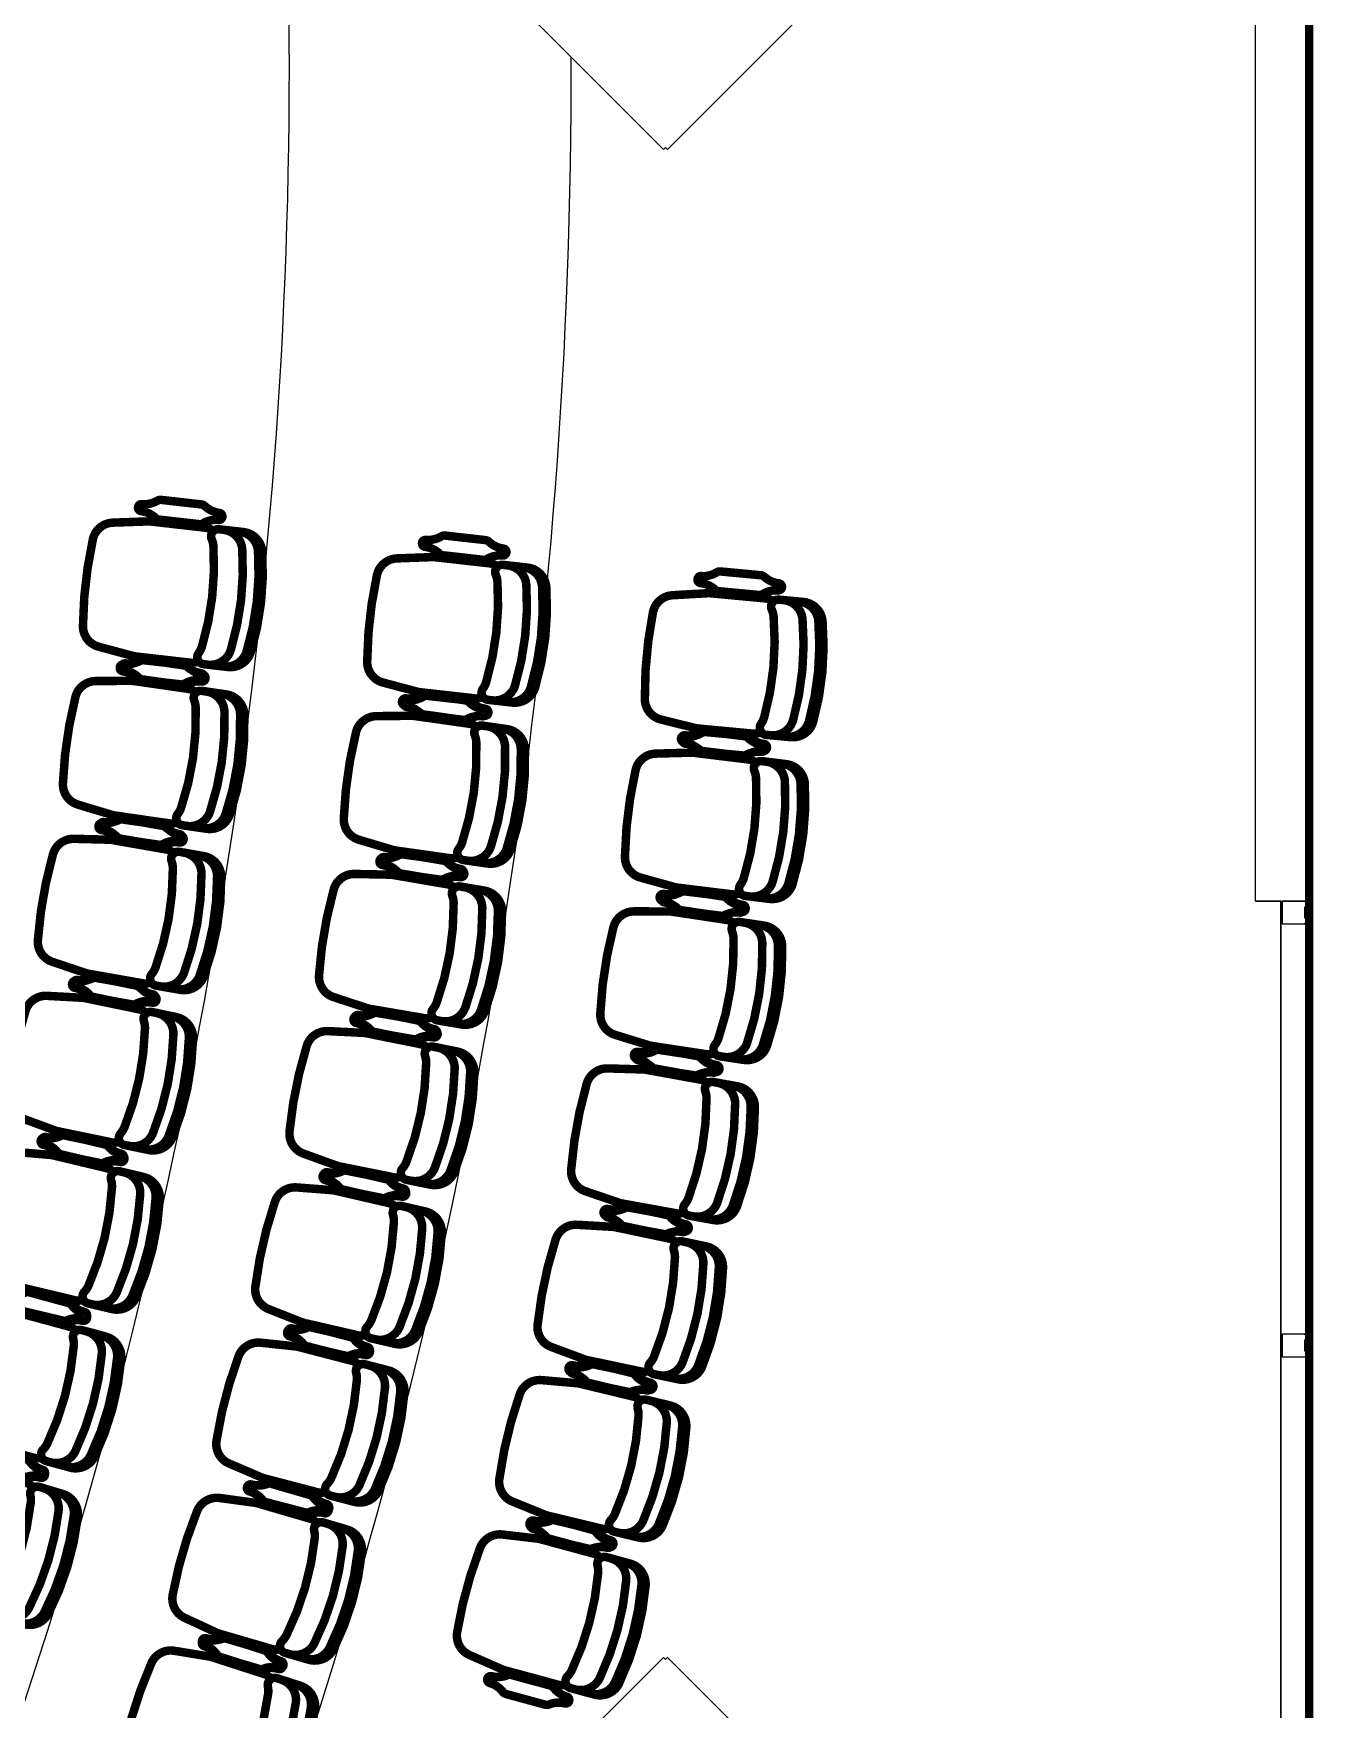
# Model space of a CAD drawing. Header units: metres. Extents: x -331 to 2982, y 362 to 2539.
# Drawn here: x 2875.96 to 2880.49, y 1339.61 to 1345.53 of the extents above; entities that cross this region are included whole.
import ezdxf

# ---------------------------------------------------------------- set-up
doc = ezdxf.new("R2010")
doc.units = ezdxf.units.M
doc.layers.get('0').update_dxf_attribs({"color": 251})
for name, color, linetype in [('CX', 251, 'Continuous'), ('Est', 251, 'Continuous'), ('Pis', 251, 'Continuous')]:
    doc.layers.add(name, color=color, linetype=linetype)

# ---------------------------------------------------------------- blocks, each defined once
blk = doc.blocks.new('XR_BL2_AND_MON-REV15$0$PERFIL_UNIT_ALCOA')
at = {"layer": 'CX', "color": 6}
for p, q in [((-21.3, 13.4), (-15.2, 13.4)), ((30.6, 13.4), (24.4, 13.4))]:
    blk.add_line(p, q, dxfattribs=at)
at = {"layer": 'CX'}
blk.add_lwpolyline([(-15.2, 19.2), (-15.2, 13.4), (-33.6, 13.4), (-33.6, 19.2), (-35.4, 19.2), (-35.4, 99.2), (44.6, 99.2), (44.6, 19.2), (42.9, 19.2), (42.9, 13.4), (24.4, 13.4), (24.4, 19.2)], close=True, dxfattribs=at)
blk = doc.blocks.new('XR_BL2_AND_MON-REV15$0$P_M')
at = {"layer": 'Est'}
blk.add_lwpolyline([(0.4596, -0.4313), (0.4525, -0.4243), (0.4596, -0.4172), (0.0071, 0.0354), (0, 0.0283), (-0.0071, 0.0354), (-0.4596, -0.4172), (-0.4525, -0.4243), (-0.4596, -0.4313), (-0.0071, -0.8839), (0, -0.8768), (0.0071, -0.8839)], close=True, dxfattribs=at)

msp = doc.modelspace()

# ---------------------------------------------------------------- linework, layer by layer
at = {"lineweight": 0}
msp.add_lwpolyline([(2869.5298, 1361.5637), (2869.5298, 1329.6266, 1.000162), (2878.2698, 1329.6252), (2878.2673, 1329.9558), (2880.2823, 1329.9558), (2880.2823, 1329.8808), (2880.4723, 1329.8808), (2880.4723, 1361.2808), (2880.2823, 1361.2808), (2880.2823, 1361.2058), (2878.2698, 1361.2058, 1.0398), (2869.5298, 1361.5663, 0.005135)], format="xyb", close=True, dxfattribs=at)
at = {"layer": 'Pis'}
for p, q in [((2880.2823, 1342.4641), (2880.2823, 1348.6975)), ((2880.4723, 1342.4641), (2880.4723, 1348.6975)), ((2880.2823, 1342.4641), (2880.4723, 1342.4641)), ((2880.3723, 1342.4641), (2880.2823, 1342.4641)), ((2880.2823, 1342.4641), (2880.4723, 1342.4641)), ((2880.3723, 1333.1508), (2880.3723, 1342.4641)), ((2880.3723, 1342.4641), (2880.3723, 1333.1508)), ((2880.4622, 1342.4641), (2880.4622, 1333.1508)), ((2880.4723, 1342.4641), (2880.4723, 1333.1508))]:
    msp.add_line(p, q, dxfattribs=at)
at = {"layer": 'Pis', "const_width": 0.03}
for points in [[(2869.5298, 1361.5637), (2869.5298, 1329.6266, 1.000162), (2878.2698, 1329.6252), (2878.2673, 1329.9558), (2880.2823, 1329.9558), (2880.2823, 1329.8808), (2880.4723, 1329.8808), (2880.4723, 1361.2808), (2880.2823, 1361.2808), (2880.2823, 1361.2058), (2878.2698, 1361.2058, 1.0398), (2869.5298, 1361.5663, 0.005135)], [(2876.3944, 1343.8184, 0.164851), (2876.406, 1343.8129), (2876.5492, 1343.7966, 0.164851), (2876.5617, 1343.7993, -0.162089), (2876.6168, 1343.8115, 1), (2876.6196, 1343.8364, -0.162089), (2876.5687, 1343.8607, 0.164851), (2876.5571, 1343.8662), (2876.4139, 1343.8825, 0.164851), (2876.4014, 1343.8798, -0.162089), (2876.3464, 1343.8675, 1), (2876.3435, 1343.8427, -0.162089)], [(2876.5989, 1343.7189, -0.08991), (2876.5585, 1343.3644, -0.086278), (2876.5469, 1343.3414, 0.57735), (2876.5642, 1343.3017), (2876.6508, 1343.2918, 0.36261), (2876.7311, 1343.3447, 0.08991), (2876.7715, 1343.6992, 0.36261), (2876.7052, 1343.7688), (2876.6186, 1343.7786, 0.57735), (2876.5928, 1343.7438, -0.086278)], [(2877.3984, 1343.6922, 0.164851), (2877.41, 1343.6867), (2877.5532, 1343.6706, 0.164851), (2877.5658, 1343.6734, -0.162089), (2877.6208, 1343.6857, 1), (2877.6235, 1343.7105, -0.162089), (2877.5727, 1343.7347, 0.164851), (2877.561, 1343.7402), (2877.4178, 1343.7563, 0.164851), (2877.4053, 1343.7536, -0.162089), (2877.3503, 1343.7413, 1), (2877.3475, 1343.7164, -0.162089)], [(2877.603, 1343.593, -0.08991), (2877.5631, 1343.2384, -0.086278), (2877.5517, 1343.2155, 0.57735), (2877.569, 1343.1758), (2877.6556, 1343.166, 0.36261), (2877.7358, 1343.219, 0.08991), (2877.7757, 1343.5735, 0.36261), (2877.7092, 1343.643), (2877.6226, 1343.6528, 0.57735), (2877.5969, 1343.6179, -0.086278)], [(2878.3726, 1343.565, 0.164851), (2878.3843, 1343.5598), (2878.5278, 1343.5463, 0.164851), (2878.5403, 1343.5493, -0.162089), (2878.595, 1343.5627, 1), (2878.5973, 1343.5875, -0.162089), (2878.546, 1343.6108, 0.164851), (2878.5343, 1343.616), (2878.3908, 1343.6295, 0.164851), (2878.3783, 1343.6265, -0.162089), (2878.3235, 1343.6132, 1), (2878.3212, 1343.5883, -0.162089)], [(2878.579, 1343.4696, -0.08991), (2878.5458, 1343.1144, -0.086278), (2878.5347, 1343.0912, 0.57735), (2878.5528, 1343.0519), (2878.6396, 1343.0438, 0.36261), (2878.7188, 1343.0982, 0.08991), (2878.752, 1343.4534, 0.36261), (2878.6843, 1343.5217), (2878.5975, 1343.5298, 0.57735), (2878.5725, 1343.4945, -0.086278)], [(2876.3494, 1343.3161), (2876.4925, 1343.2998, -0.164851), (2876.5042, 1343.2943, 0.162089), (2876.555, 1343.2701, -1), (2876.5522, 1343.2452, 0.162089), (2876.4972, 1343.233, -0.164851), (2876.4846, 1343.2303), (2876.3414, 1343.2466, -0.164851), (2876.3298, 1343.2521, 0.162089), (2876.279, 1343.2764, -1), (2876.2818, 1343.3012, 0.162089), (2876.3368, 1343.3134, -0.164851)], [(2876.3349, 1343.254, 0.164851), (2876.3464, 1343.2482), (2876.489, 1343.2275, 0.164851), (2876.5016, 1343.2299, -0.162089), (2876.557, 1343.2404, 1), (2876.5605, 1343.2652, -0.162089), (2876.5104, 1343.291, 0.164851), (2876.499, 1343.2968), (2876.3564, 1343.3175, 0.164851), (2876.3438, 1343.3151, -0.162089), (2876.2884, 1343.3046, 1), (2876.2848, 1343.2798, -0.162089)], [(2876.5363, 1343.1483, -0.08991), (2876.4852, 1342.7952, -0.086278), (2876.473, 1342.7726, 0.57735), (2876.489, 1342.7324), (2876.5753, 1342.7199, 0.36261), (2876.6571, 1342.7704, 0.08991), (2876.7083, 1343.1234, 0.36261), (2876.644, 1343.195), (2876.5578, 1343.2075, 0.57735), (2876.531, 1343.1735, -0.086278)], [(2877.3265, 1343.1305, 0.164851), (2877.338, 1343.1247), (2877.4806, 1343.1045, 0.164851), (2877.4933, 1343.1069, -0.162089), (2877.5486, 1343.1176, 1), (2877.5521, 1343.1423, -0.162089), (2877.5019, 1343.168, 0.164851), (2877.4905, 1343.1738), (2877.3478, 1343.194, 0.164851), (2877.3352, 1343.1916, -0.162089), (2877.2798, 1343.1809, 1), (2877.2763, 1343.1561, -0.162089)], [(2877.3541, 1343.1899), (2877.4973, 1343.1738, -0.164851), (2877.509, 1343.1683, 0.162089), (2877.5598, 1343.1441, -1), (2877.5571, 1343.1193, 0.162089), (2877.502, 1343.1069, -0.164851), (2877.4895, 1343.1042), (2877.3463, 1343.1203, -0.164851), (2877.3347, 1343.1258, 0.162089), (2877.2838, 1343.15, -1), (2877.2866, 1343.1748, 0.162089), (2877.3416, 1343.1871, -0.164851)], [(2877.5282, 1343.0254, -0.08991), (2877.4782, 1342.6722, -0.086278), (2877.4661, 1342.6495, 0.57735), (2877.4822, 1342.6094), (2877.5685, 1342.5971, 0.36261), (2877.6502, 1342.6478, 0.08991), (2877.7002, 1343.0011, 0.36261), (2877.6358, 1343.0724), (2877.5495, 1343.0846, 0.57735), (2877.5228, 1343.0505, -0.086278)], [(2878.3133, 1343.0007, 0.164851), (2878.3248, 1342.9952), (2878.4679, 1342.9777, 0.164851), (2878.4805, 1342.9803, -0.162089), (2878.5356, 1342.992, 1), (2878.5386, 1343.0168, -0.162089), (2878.488, 1343.0416, 0.164851), (2878.4764, 1343.0471), (2878.3334, 1343.0647, 0.164851), (2878.3208, 1343.062, -0.162089), (2878.2657, 1343.0503, 1), (2878.2626, 1343.0255, -0.162089)], [(2878.3377, 1343.0619), (2878.4812, 1343.0485, -0.164851), (2878.4929, 1343.0433, 0.162089), (2878.5443, 1343.02, -1), (2878.5419, 1342.9951, 0.162089), (2878.4872, 1342.9818, -0.164851), (2878.4747, 1342.9788), (2878.3312, 1342.9923, -0.164851), (2878.3195, 1342.9975, 0.162089), (2878.2681, 1343.0207, -1), (2878.2705, 1343.0456, 0.162089), (2878.3252, 1343.059, -0.164851)], [(2878.5169, 1342.8995, -0.08991), (2878.4735, 1342.5454, -0.086278), (2878.4618, 1342.5225, 0.57735), (2878.4787, 1342.4827), (2878.5652, 1342.4721, 0.36261), (2878.646, 1342.5242, 0.08991), (2878.6894, 1342.8784, 0.36261), (2878.6236, 1342.9485), (2878.5371, 1342.9591, 0.57735), (2878.5111, 1342.9245, -0.086278)], [(2876.2747, 1342.7533), (2876.4174, 1342.7327, -0.164851), (2876.4288, 1342.7269, 0.162089), (2876.4789, 1342.7011, -1), (2876.4753, 1342.6763, 0.162089), (2876.42, 1342.6658, -0.164851), (2876.4073, 1342.6634), (2876.2647, 1342.6841, -0.164851), (2876.2533, 1342.6899, 0.162089), (2876.2032, 1342.7157, -1), (2876.2067, 1342.7404, 0.162089), (2876.2621, 1342.751, -0.164851)], [(2876.2575, 1342.6917, 0.164851), (2876.2688, 1342.6856), (2876.4107, 1342.6606, 0.164851), (2876.4234, 1342.6626, -0.162089), (2876.4791, 1342.6715, 1), (2876.4834, 1342.6961, -0.162089), (2876.4341, 1342.7234, 0.164851), (2876.4228, 1342.7296), (2876.2809, 1342.7545, 0.164851), (2876.2682, 1342.7526, -0.162089), (2876.2126, 1342.7437, 1), (2876.2082, 1342.7191, -0.162089)], [(2876.4556, 1342.58, -0.08991), (2876.3939, 1342.2286, -0.086278), (2876.381, 1342.2064, 0.57735), (2876.3958, 1342.1657), (2876.4817, 1342.1507, 0.36261), (2876.565, 1342.1986, 0.08991), (2876.6268, 1342.5499, 0.36261), (2876.5647, 1342.6234), (2876.4789, 1342.6385, 0.57735), (2876.4511, 1342.6053, -0.086278)], [(2877.2679, 1342.6296), (2877.4106, 1342.6094, -0.164851), (2877.422, 1342.6036, 0.162089), (2877.4722, 1342.578, -1), (2877.4687, 1342.5532, 0.162089), (2877.4134, 1342.5425, -0.164851), (2877.4007, 1342.5401), (2877.2581, 1342.5603, -0.164851), (2877.2466, 1342.5661, 0.162089), (2877.1964, 1342.5918, -1), (2877.1999, 1342.6165, 0.162089), (2877.2553, 1342.6272, -0.164851)], [(2877.2495, 1342.5682, 0.164851), (2877.2608, 1342.5621), (2877.4029, 1342.5379, 0.164851), (2877.4155, 1342.5399, -0.162089), (2877.4712, 1342.549, 1), (2877.4754, 1342.5736, -0.162089), (2877.426, 1342.6007, 0.164851), (2877.4147, 1342.6069), (2877.2726, 1342.6311, 0.164851), (2877.2599, 1342.6291, -0.162089), (2877.2043, 1342.62, 1), (2877.2001, 1342.5953, -0.162089)], [(2877.4481, 1342.4575, -0.08991), (2877.388, 1342.1058, -0.086278), (2877.3753, 1342.0835, 0.57735), (2877.3903, 1342.0429), (2877.4762, 1342.0282, 0.36261), (2877.5593, 1342.0765, 0.08991), (2877.6194, 1342.4282, 0.36261), (2877.5571, 1342.5014), (2877.4712, 1342.516, 0.57735), (2877.4435, 1342.4827, -0.086278)], [(2878.2369, 1342.4388, 0.164851), (2878.2483, 1342.4329), (2878.3908, 1342.4113, 0.164851), (2878.4034, 1342.4135, -0.162089), (2878.4588, 1342.4237, 1), (2878.4626, 1342.4484, -0.162089), (2878.4127, 1342.4746, 0.164851), (2878.4013, 1342.4805), (2878.2588, 1342.5021, 0.164851), (2878.2461, 1342.4999, -0.162089), (2878.1907, 1342.4897, 1), (2878.1869, 1342.465, -0.162089)], [(2878.264, 1342.4989), (2878.4071, 1342.4814, -0.164851), (2878.4186, 1342.4758, 0.162089), (2878.4693, 1342.4511, -1), (2878.4663, 1342.4263, 0.162089), (2878.4111, 1342.4145, -0.164851), (2878.3986, 1342.4119), (2878.2555, 1342.4294, -0.164851), (2878.2439, 1342.435, 0.162089), (2878.1933, 1342.4597, -1), (2878.1963, 1342.4845, 0.162089), (2878.2515, 1342.4963, -0.164851)], [(2878.4375, 1342.3317, -0.08991), (2878.384, 1341.979, -0.086278), (2878.3717, 1341.9565, 0.57735), (2878.3874, 1341.9162), (2878.4736, 1341.9031, 0.36261), (2878.5558, 1341.953, 0.08991), (2878.6093, 1342.3057, 0.36261), (2878.5456, 1342.3777), (2878.4594, 1342.3907, 0.57735), (2878.4324, 1342.3569, -0.086278)], [(2876.1822, 1342.1931), (2876.3242, 1342.1682, -0.164851), (2876.3354, 1342.162, 0.162089), (2876.3847, 1342.1347, -1), (2876.3804, 1342.1101, 0.162089), (2876.3248, 1342.1012, -0.164851), (2876.3121, 1342.0992), (2876.1701, 1342.1242, -0.164851), (2876.1589, 1342.1303, 0.162089), (2876.1096, 1342.1577, -1), (2876.1139, 1342.1823, 0.162089), (2876.1696, 1342.1912, -0.164851)], [(2876.1623, 1342.1322, 0.164851), (2876.1734, 1342.1257), (2876.3145, 1342.0965, 0.164851), (2876.3273, 1342.0981, -0.162089), (2876.3832, 1342.1053, 1), (2876.3882, 1342.1297, -0.162089), (2876.3398, 1342.1585, 0.164851), (2876.3287, 1342.165), (2876.1876, 1342.1943, 0.164851), (2876.1749, 1342.1927, -0.162089), (2876.1189, 1342.1855, 1), (2876.1139, 1342.161, -0.162089)], [(2876.357, 1342.0146, -0.08991), (2876.2846, 1341.6652, -0.086278), (2876.2711, 1341.6434, 0.57735), (2876.2847, 1341.6023), (2876.37, 1341.5846, 0.36261), (2876.4548, 1341.63, 0.08991), (2876.5271, 1341.9793, 0.36261), (2876.4673, 1342.0546), (2876.382, 1342.0723, 0.57735), (2876.3532, 1342.04, -0.086278)], [(2877.1766, 1342.0693), (2877.3186, 1342.045, -0.164851), (2877.3299, 1342.0389, 0.162089), (2877.3793, 1342.0118, -1), (2877.3751, 1341.9872, 0.162089), (2877.3195, 1341.978, -0.164851), (2877.3068, 1341.976), (2877.1648, 1342.0003, -0.164851), (2877.1535, 1342.0064, 0.162089), (2877.1041, 1342.0335, -1), (2877.1083, 1342.0581, 0.162089), (2877.1639, 1342.0673, -0.164851)], [(2877.1556, 1342.0084, 0.164851), (2877.1668, 1342.002), (2877.3081, 1341.9736, 0.164851), (2877.3208, 1341.9753, -0.162089), (2877.3766, 1341.9828, 1), (2877.3816, 1342.0073, -0.162089), (2877.3329, 1342.0358, 0.164851), (2877.3218, 1342.0423), (2877.1805, 1342.0706, 0.164851), (2877.1678, 1342.069, -0.162089), (2877.1119, 1342.0614, 1), (2877.107, 1342.0369, -0.162089)], [(2877.351, 1341.892, -0.08991), (2877.2809, 1341.5422, -0.086278), (2877.2674, 1341.5203, 0.57735), (2877.2813, 1341.4792), (2877.3667, 1341.4621, 0.36261), (2877.4512, 1341.508, 0.08991), (2877.5214, 1341.8578, 0.36261), (2877.4611, 1341.9327), (2877.3757, 1341.9499, 0.57735), (2877.3471, 1341.9174, -0.086278)], [(2878.1445, 1341.8795, 0.164851), (2878.1557, 1341.8733), (2878.2975, 1341.8476, 0.164851), (2878.3102, 1341.8495, -0.162089), (2878.3659, 1341.8581, 1), (2878.3704, 1341.8827, -0.162089), (2878.3213, 1341.9102, 0.164851), (2878.31, 1341.9165), (2878.1682, 1341.9422, 0.164851), (2878.1555, 1341.9403, -0.162089), (2878.0998, 1341.9317, 1), (2878.0954, 1341.9071, -0.162089)], [(2878.1733, 1341.9386), (2878.3158, 1341.9169, -0.164851), (2878.3272, 1341.911, 0.162089), (2878.3771, 1341.8849, -1), (2878.3733, 1341.8602, 0.162089), (2878.3179, 1341.85, -0.164851), (2878.3053, 1341.8477), (2878.1628, 1341.8694, -0.164851), (2878.1514, 1341.8752, 0.162089), (2878.1014, 1341.9014, -1), (2878.1052, 1341.9261, 0.162089), (2878.1606, 1341.9363, -0.164851)], [(2878.342, 1341.7667, -0.08991), (2878.2784, 1341.4157, -0.086278), (2878.2654, 1341.3935, 0.57735), (2878.28, 1341.3528), (2878.3658, 1341.3372, 0.36261), (2878.4494, 1341.3847, 0.08991), (2878.513, 1341.7358, 0.36261), (2878.4514, 1341.8096), (2878.3656, 1341.8251, 0.57735), (2878.3376, 1341.7921, -0.086278)], [(2876.072, 1341.6361), (2876.2131, 1341.6069, -0.164851), (2876.2242, 1341.6004, 0.162089), (2876.2727, 1341.5716, -1), (2876.2676, 1341.5471, 0.162089), (2876.2117, 1341.5399, -0.164851), (2876.1989, 1341.5383), (2876.0578, 1341.5676, -0.164851), (2876.0468, 1341.5741, 0.162089), (2875.9983, 1341.6029, -1), (2876.0034, 1341.6273, 0.162089), (2876.0593, 1341.6345, -0.164851)], [(2876.0494, 1341.576, 0.164851), (2876.0603, 1341.5692), (2876.2005, 1341.5357, 0.164851), (2876.2132, 1341.5369, -0.162089), (2876.2693, 1341.5424, 1), (2876.2751, 1341.5667, -0.162089), (2876.2276, 1341.597, 0.164851), (2876.2167, 1341.6038), (2876.0765, 1341.6373, 0.164851), (2876.0638, 1341.6361, -0.162089), (2876.0077, 1341.6306, 1), (2876.0019, 1341.6063, -0.162089)], [(2876.2404, 1341.4525, -0.08991), (2876.1576, 1341.1055, -0.086278), (2876.1433, 1341.0841, 0.57735), (2876.1557, 1341.0426), (2876.2405, 1341.0224, 0.36261), (2876.3266, 1341.0652, 0.08991), (2876.4094, 1341.4122, 0.36261), (2876.3519, 1341.4893), (2876.2672, 1341.5095, 0.57735), (2876.2374, 1341.4781, -0.086278)], [(2877.0684, 1341.5117), (2877.2097, 1341.4834, -0.164851), (2877.2208, 1341.477, 0.162089), (2877.2695, 1341.4485, -1), (2877.2646, 1341.424, 0.162089), (2877.2087, 1341.4164, -0.164851), (2877.196, 1341.4148), (2877.0547, 1341.4431, -0.164851), (2877.0436, 1341.4495, 0.162089), (2876.9949, 1341.478, -1), (2876.9998, 1341.5025, 0.162089), (2877.0557, 1341.5101, -0.164851)], [(2877.045, 1341.4517, 0.164851), (2877.0559, 1341.445), (2877.1963, 1341.4126, 0.164851), (2877.2091, 1341.4139, -0.162089), (2877.2652, 1341.4198, 1), (2877.2708, 1341.4442, -0.162089), (2877.223, 1341.474, 0.164851), (2877.2121, 1341.4808), (2877.0716, 1341.5132, 0.164851), (2877.0588, 1341.5119, -0.162089), (2877.0028, 1341.5059, 1), (2876.9972, 1341.4816, -0.162089)], [(2877.2369, 1341.3297, -0.08991), (2877.1568, 1340.9821, -0.086278), (2877.1427, 1340.9606, 0.57735), (2877.1554, 1340.9192), (2877.2403, 1340.8996, 0.36261), (2877.3261, 1340.9431, 0.08991), (2877.4062, 1341.2907, 0.36261), (2877.3482, 1341.3673), (2877.2632, 1341.3869, 0.57735), (2877.2337, 1341.3552, -0.086278)], [(2878.0361, 1341.3226, 0.164851), (2878.0472, 1341.316), (2878.1882, 1341.2863, 0.164851), (2878.2009, 1341.2878, -0.162089), (2878.2568, 1341.2948, 1), (2878.262, 1341.3193, -0.162089), (2878.2137, 1341.3482, 0.164851), (2878.2026, 1341.3548), (2878.0616, 1341.3845, 0.164851), (2878.0489, 1341.383, -0.162089), (2877.9929, 1341.376, 1), (2877.9878, 1341.3515, -0.162089)], [(2878.0666, 1341.3813), (2878.2084, 1341.3556, -0.164851), (2878.2196, 1341.3494, 0.162089), (2878.2688, 1341.3218, -1), (2878.2643, 1341.2972, 0.162089), (2878.2086, 1341.2886, -0.164851), (2878.1959, 1341.2867), (2878.0541, 1341.3124, -0.164851), (2878.0429, 1341.3186, 0.162089), (2877.9937, 1341.3462, -1), (2877.9982, 1341.3708, 0.162089), (2878.0539, 1341.3794, -0.164851)], [(2878.2303, 1341.2042, -0.08991), (2878.1567, 1340.8551, -0.086278), (2878.143, 1340.8333, 0.57735), (2878.1565, 1340.7922), (2878.2418, 1340.7742, 0.36261), (2878.3267, 1340.8193, 0.08991), (2878.4003, 1341.1683, 0.36261), (2878.3408, 1341.2439), (2878.2556, 1341.2618, 0.57735), (2878.2266, 1341.2296, -0.086278)], [(2875.9442, 1341.0829), (2876.0843, 1341.0494, -0.164851), (2876.0952, 1341.0426, 0.162089), (2876.1428, 1341.0123, -1), (2876.137, 1340.988, 0.162089), (2876.0809, 1340.9825, -0.164851), (2876.0681, 1340.9813), (2875.9279, 1341.0148, -0.164851), (2875.917, 1341.0216, 0.162089), (2875.8695, 1341.0519, -1), (2875.8753, 1341.0762, 0.162089), (2875.9314, 1341.0817, -0.164851)], [(2875.9182, 1341.0213, 0.164851), (2875.9289, 1341.0141), (2876.068, 1340.9765, 0.164851), (2876.0808, 1340.9772, -0.162089), (2876.1371, 1340.9811, 1), (2876.1436, 1341.0052, -0.162089), (2876.097, 1341.0369, 0.164851), (2876.0863, 1341.044), (2875.9472, 1341.0817, 0.164851), (2875.9344, 1341.0809, -0.162089), (2875.8782, 1341.0771, 1), (2875.8716, 1341.053, -0.162089)], [(2876.1054, 1340.8921, -0.08991), (2876.0121, 1340.5478, -0.086278), (2875.9973, 1340.5268, 0.57735), (2876.0084, 1340.4849), (2876.0925, 1340.4621, 0.36261), (2876.1798, 1340.5023, 0.08991), (2876.2731, 1340.8467, 0.36261), (2876.218, 1340.9254), (2876.1339, 1340.9482, 0.57735), (2876.1032, 1340.9177, -0.086278)], [(2876.9436, 1340.9577), (2877.084, 1340.9254, -0.164851), (2877.0949, 1340.9186, 0.162089), (2877.1427, 1340.8887, -1), (2877.1371, 1340.8644, 0.162089), (2877.081, 1340.8584, -0.164851), (2877.0683, 1340.8572), (2876.9278, 1340.8895, -0.164851), (2876.9169, 1340.8963, 0.162089), (2876.8691, 1340.9262, -1), (2876.8747, 1340.9505, 0.162089), (2876.9308, 1340.9565, -0.164851)], [(2876.9176, 1340.8985, 0.164851), (2876.9283, 1340.8915), (2877.0678, 1340.8551, 0.164851), (2877.0806, 1340.856, -0.162089), (2877.1368, 1340.8603, 1), (2877.1431, 1340.8845, -0.162089), (2877.0962, 1340.9158, 0.164851), (2877.0854, 1340.9228), (2876.946, 1340.9592, 0.164851), (2876.9332, 1340.9583, -0.162089), (2876.877, 1340.954, 1), (2876.8707, 1340.9298, -0.162089)], [(2877.106, 1340.7711, -0.08991), (2877.0159, 1340.4259, -0.086278), (2877.0013, 1340.4048, 0.57735), (2877.0127, 1340.363), (2877.0971, 1340.341, 0.36261), (2877.184, 1340.382, 0.08991), (2877.2741, 1340.7272, 0.36261), (2877.2182, 1340.8055), (2877.1339, 1340.8275, 0.57735), (2877.1035, 1340.7967, -0.086278)], [(2877.9109, 1340.7691, 0.164851), (2877.9218, 1340.7623), (2878.0619, 1340.7285, 0.164851), (2878.0747, 1340.7296, -0.162089), (2878.1308, 1340.735, 1), (2878.1366, 1340.7593, -0.162089), (2878.0891, 1340.7897, 0.164851), (2878.0783, 1340.7965), (2877.9382, 1340.8303, 0.164851), (2877.9254, 1340.8291, -0.162089), (2877.8693, 1340.8238, 1), (2877.8634, 1340.7995, -0.162089)], [(2877.944, 1340.8268), (2878.085, 1340.797, -0.164851), (2878.096, 1340.7905, 0.162089), (2878.1444, 1340.7615, -1), (2878.1392, 1340.7371, 0.162089), (2878.0833, 1340.7301, -0.164851), (2878.0705, 1340.7286), (2877.9295, 1340.7583, -0.164851), (2877.9185, 1340.7648, 0.162089), (2877.8701, 1340.7938, -1), (2877.8753, 1340.8183, 0.162089), (2877.9312, 1340.8253, -0.164851)], [(2878.1016, 1340.6452, -0.08991), (2878.018, 1340.2984, -0.086278), (2878.0038, 1340.277, 0.57735), (2878.0161, 1340.2355), (2878.1008, 1340.2151, 0.36261), (2878.187, 1340.2577, 0.08991), (2878.2706, 1340.6045, 0.36261), (2878.2133, 1340.6817), (2878.1285, 1340.7021, 0.57735), (2878.0987, 1340.6707, -0.086278)], [(2875.7981, 1340.5315), (2875.9372, 1340.4939, -0.164851), (2875.9479, 1340.4867, 0.162089), (2875.9945, 1340.455, -1), (2875.988, 1340.4309, 0.162089), (2875.9317, 1340.4271, -0.164851), (2875.9189, 1340.4263), (2875.7798, 1340.464, -0.164851), (2875.7692, 1340.4711, 0.162089), (2875.7226, 1340.5028, -1), (2875.7291, 1340.5269, 0.162089), (2875.7853, 1340.5307, -0.164851)], [(2875.7702, 1340.4735, 0.164851), (2875.7806, 1340.466), (2875.9185, 1340.4241, 0.164851), (2875.9314, 1340.4245, -0.162089), (2875.9877, 1340.4266, 1), (2875.9949, 1340.4505, -0.162089), (2875.9493, 1340.4836, 0.164851), (2875.9389, 1340.4911), (2875.801, 1340.533, 0.164851), (2875.7881, 1340.5326, -0.162089), (2875.7318, 1340.5305, 1), (2875.7245, 1340.5065, -0.162089)], [(2875.9534, 1340.3387, -0.08991), (2875.8497, 1339.9973, -0.086278), (2875.8342, 1339.9768, 0.57735), (2875.8441, 1339.9346), (2875.9274, 1339.9093, 0.36261), (2876.016, 1339.9468, 0.08991), (2876.1196, 1340.2882, 0.36261), (2876.0669, 1340.3686), (2875.9835, 1340.3939, 0.57735), (2875.9519, 1340.3643, -0.086278)], [(2876.8021, 1340.4077), (2876.9415, 1340.3713, -0.164851), (2876.9523, 1340.3642, 0.162089), (2876.9992, 1340.333, -1), (2876.9929, 1340.3088, 0.162089), (2876.9367, 1340.3045, -0.164851), (2876.9239, 1340.3036), (2876.7844, 1340.3399, -0.164851), (2876.7737, 1340.347, 0.162089), (2876.7268, 1340.3782, -1), (2876.7331, 1340.4024, 0.162089), (2876.7893, 1340.4067, -0.164851)], [(2876.7724, 1340.3453, 0.164851), (2876.7829, 1340.338), (2876.9213, 1340.2976, 0.164851), (2876.9341, 1340.2981, -0.162089), (2876.9904, 1340.3009, 1), (2876.9974, 1340.3249, -0.162089), (2876.9514, 1340.3574, 0.164851), (2876.9409, 1340.3648), (2876.8026, 1340.4051, 0.164851), (2876.7897, 1340.4046, -0.162089), (2876.7334, 1340.4019, 1), (2876.7264, 1340.3779, -0.162089)], [(2876.9571, 1340.2125, -0.08991), (2876.8572, 1339.8701, -0.086278), (2876.8419, 1339.8494, 0.57735), (2876.8522, 1339.8073), (2876.9359, 1339.7829, 0.36261), (2877.024, 1339.8214, 0.08991), (2877.1239, 1340.1639, 0.36261), (2877.0703, 1340.2437), (2876.9866, 1340.2681, 0.57735), (2876.9553, 1340.2382, -0.086278)], [(2877.7717, 1340.219, 0.164851), (2877.7824, 1340.2119), (2877.9215, 1340.1741, 0.164851), (2877.9343, 1340.1749, -0.162089), (2877.9905, 1340.1787, 1), (2877.9971, 1340.2028, -0.162089), (2877.9505, 1340.2345, 0.164851), (2877.9398, 1340.2416), (2877.8007, 1340.2794, 0.164851), (2877.7879, 1340.2786, -0.162089), (2877.7317, 1340.2749, 1), (2877.7251, 1340.2507, -0.162089)], [(2877.8046, 1340.2762), (2877.9447, 1340.2424, -0.164851), (2877.9556, 1340.2356, 0.162089), (2878.0031, 1340.2052, -1), (2877.9972, 1340.1809, 0.162089), (2877.9411, 1340.1755, -0.164851), (2877.9283, 1340.1744), (2877.7882, 1340.2081, -0.164851), (2877.7773, 1340.215, 0.162089), (2877.7299, 1340.2453, -1), (2877.7357, 1340.2696, 0.162089), (2877.7918, 1340.275, -0.164851)], [(2877.9588, 1340.0897, -0.08991), (2877.8653, 1339.7454, -0.086278), (2877.8505, 1339.7245, 0.57735), (2877.8616, 1339.6826), (2877.9457, 1339.6598, 0.36261), (2878.033, 1339.6999, 0.08991), (2878.1265, 1340.0442, 0.36261), (2878.0715, 1340.123), (2877.9874, 1340.1458, 0.57735), (2877.9566, 1340.1153, -0.086278)], [(2876.6429, 1339.858), (2876.7813, 1339.8176, -0.164851), (2876.7918, 1339.8102, 0.162089), (2876.8378, 1339.7777, -1), (2876.8308, 1339.7537, 0.162089), (2876.7745, 1339.751, -0.164851), (2876.7616, 1339.7504), (2876.6233, 1339.7908, -0.164851), (2876.6128, 1339.7981, 0.162089), (2876.5668, 1339.8307, -1), (2876.5738, 1339.8547, 0.162089), (2876.6301, 1339.8574, -0.164851)], [(2876.6117, 1339.801, 0.164851), (2876.622, 1339.7933), (2876.7591, 1339.749, 0.164851), (2876.772, 1339.7492, -0.162089), (2876.8283, 1339.7503, 1), (2876.836, 1339.7741, -0.162089), (2876.7909, 1339.808, 0.164851), (2876.7806, 1339.8156), (2876.6435, 1339.8599, 0.164851), (2876.6307, 1339.8598, -0.162089), (2876.5743, 1339.8586, 1), (2876.5666, 1339.8349, -0.162089)], [(2877.6514, 1339.7293), (2877.7904, 1339.6916, -0.164851), (2877.8011, 1339.6844, 0.162089), (2877.8477, 1339.6527, -1), (2877.8411, 1339.6286, 0.162089), (2877.7849, 1339.6248, -0.164851), (2877.7721, 1339.624), (2877.633, 1339.6618, -0.164851), (2877.6224, 1339.669, 0.162089), (2877.5758, 1339.7007, -1), (2877.5823, 1339.7248, 0.162089), (2877.6385, 1339.7285, -0.164851)], [(2876.7925, 1339.663, -0.08991), (2876.6828, 1339.3235, -0.086278), (2876.6669, 1339.3033, 0.57735), (2876.676, 1339.2609), (2876.7589, 1339.2341, 0.36261), (2876.8481, 1339.2701, 0.08991), (2876.9578, 1339.6096, 0.36261), (2876.9065, 1339.6909), (2876.8236, 1339.7177, 0.57735), (2876.7915, 1339.6887, -0.086278)]]:
    msp.add_lwpolyline(points, format="xyb", close=True, dxfattribs=at)
for points in [[(2876.5465, 1343.3123, -0.149389), (2876.5177, 1343.307), (2876.3264, 1343.3288, -0.03724), (2876.3118, 1343.3316), (2876.1935, 1343.3634, -0.342214), (2876.1379, 1343.4366, -0.051556), (2876.1729, 1343.7431, -0.342214), (2876.2435, 1343.802), (2876.3659, 1343.8063, -0.03724), (2876.3808, 1343.8057), (2876.5721, 1343.7839, -0.149389), (2876.5989, 1343.7723)], [(2876.5802, 1343.2999, 0.36261), (2876.6605, 1343.3528, 0.08991), (2876.7009, 1343.7072, 0.36261), (2876.6346, 1343.7768)], [(2876.6359, 1343.2935, 0.36261), (2876.7162, 1343.3464, 0.08991), (2876.7566, 1343.7009, 0.36261), (2876.6903, 1343.7705)], [(2877.5512, 1343.1864, -0.149389), (2877.5225, 1343.181), (2877.3312, 1343.2025, -0.03724), (2877.3166, 1343.2053), (2877.1982, 1343.2369, -0.342214), (2877.1425, 1343.31, -0.051556), (2877.177, 1343.6166, -0.342214), (2877.2475, 1343.6756), (2877.37, 1343.6801, -0.03724), (2877.3848, 1343.6795), (2877.5762, 1343.658, -0.149389), (2877.603, 1343.6464)], [(2877.585, 1343.174, 0.36261), (2877.6652, 1343.227, 0.08991), (2877.7051, 1343.5815, 0.36261), (2877.6386, 1343.651)], [(2877.6407, 1343.1677, 0.36261), (2877.7209, 1343.2207, 0.08991), (2877.7608, 1343.5752, 0.36261), (2877.6943, 1343.6447)], [(2878.5349, 1343.0621, -0.149389), (2878.5062, 1343.0562), (2878.3145, 1343.0742, -0.03724), (2878.2999, 1343.0766), (2878.1809, 1343.106, -0.342214), (2878.1239, 1343.1781, -0.051556), (2878.1526, 1343.4853, -0.342214), (2878.222, 1343.5455), (2878.3444, 1343.5524, -0.03724), (2878.3592, 1343.5521), (2878.5509, 1343.5341, -0.149389), (2878.578, 1343.523)], [(2878.5688, 1343.0504, 0.36261), (2878.6481, 1343.1048, 0.08991), (2878.6813, 1343.4601, 0.36261), (2878.6136, 1343.5283)], [(2878.6246, 1343.0451, 0.36261), (2878.7038, 1343.0996, 0.08991), (2878.7371, 1343.4548, 0.36261), (2878.6693, 1343.5231)], [(2876.4716, 1342.7436, -0.149389), (2876.4428, 1342.7391), (2876.2522, 1342.7667, -0.03724), (2876.2377, 1342.7699), (2876.1203, 1342.8053, -0.342214), (2876.067, 1342.8801, -0.051556), (2876.1112, 1343.1855, -0.342214), (2876.1836, 1343.2422), (2876.3061, 1343.2428, -0.03724), (2876.321, 1343.2418), (2876.5115, 1343.2142, -0.149389), (2876.5379, 1343.2017)], [(2876.505, 1342.7301, 0.36261), (2876.5869, 1342.7805, 0.08991), (2876.638, 1343.1336, 0.36261), (2876.5737, 1343.2052)], [(2876.5604, 1342.7221, 0.36261), (2876.6423, 1342.7725, 0.08991), (2876.6934, 1343.1256, 0.36261), (2876.6292, 1343.1971)], [(2877.4648, 1342.6205, -0.149389), (2877.4359, 1342.6159), (2877.2453, 1342.6429, -0.03724), (2877.2308, 1342.6461), (2877.1133, 1342.6811, -0.342214), (2877.0598, 1342.7558, -0.051556), (2877.103, 1343.0612, -0.342214), (2877.1752, 1343.1181), (2877.2977, 1343.1192, -0.03724), (2877.3126, 1343.1182), (2877.5032, 1343.0912, -0.149389), (2877.5297, 1343.0788)], [(2877.4982, 1342.6071, 0.36261), (2877.5799, 1342.6578, 0.08991), (2877.6299, 1343.011, 0.36261), (2877.5655, 1343.0824)], [(2877.5537, 1342.5993, 0.36261), (2877.6354, 1342.6499, 0.08991), (2877.6854, 1343.0032, 0.36261), (2877.621, 1343.0745)], [(2878.4611, 1342.4934, -0.149389), (2878.4323, 1342.4883), (2878.2412, 1342.5118, -0.03724), (2878.2266, 1342.5147), (2878.1085, 1342.5474, -0.342214), (2878.0536, 1342.6211, -0.051556), (2878.0911, 1342.9274, -0.342214), (2878.1622, 1342.9856), (2878.2847, 1342.9889, -0.03724), (2878.2996, 1342.9882), (2878.4907, 1342.9648, -0.149389), (2878.5174, 1342.9529)], [(2878.4947, 1342.4807, 0.36261), (2878.5755, 1342.5329, 0.08991), (2878.6189, 1342.887, 0.36261), (2878.5531, 1342.9571)], [(2878.5504, 1342.4739, 0.36261), (2878.6311, 1342.5261, 0.08991), (2878.6745, 1342.8802, 0.36261), (2878.6087, 1342.9503)], [(2876.3788, 1342.1774, -0.149389), (2876.3498, 1342.1738), (2876.1601, 1342.2072, -0.03724), (2876.1457, 1342.2108), (2876.0295, 1342.2497, -0.342214), (2875.9785, 1342.3261, -0.051556), (2876.0319, 1342.63, -0.342214), (2876.1059, 1342.6845), (2876.2284, 1342.6814, -0.03724), (2876.2432, 1342.6799), (2876.4328, 1342.6466, -0.149389), (2876.4589, 1342.6333)], [(2876.4117, 1342.1629, 0.36261), (2876.4951, 1342.2109, 0.08991), (2876.5568, 1342.5622, 0.36261), (2876.4948, 1342.6357)], [(2876.4669, 1342.1532, 0.36261), (2876.5502, 1342.2012, 0.08991), (2876.612, 1342.5525, 0.36261), (2876.55, 1342.626)], [(2877.3732, 1342.0545, -0.149389), (2877.3442, 1342.0508), (2877.1544, 1342.0832, -0.03724), (2877.14, 1342.0868), (2877.0236, 1342.1251, -0.342214), (2876.9722, 1342.2013, -0.051556), (2877.0242, 1342.5055, -0.342214), (2877.0979, 1342.5603), (2877.2205, 1342.5578, -0.03724), (2877.2353, 1342.5564), (2877.4251, 1342.5239, -0.149389), (2877.4512, 1342.5108)], [(2877.4062, 1342.0402, 0.36261), (2877.4893, 1342.0885, 0.08991), (2877.5494, 1342.4401, 0.36261), (2877.487, 1342.5133)], [(2877.4614, 1342.0307, 0.36261), (2877.5445, 1342.079, 0.08991), (2877.6046, 1342.4307, 0.36261), (2877.5423, 1342.5039)], [(2878.3701, 1341.9274, -0.149389), (2878.3412, 1341.9232), (2878.1508, 1341.9521, -0.03724), (2878.1363, 1341.9554), (2878.0192, 1341.9916, -0.342214), (2877.9664, 1342.0668, -0.051556), (2878.0127, 1342.3718, -0.342214), (2878.0855, 1342.428), (2878.208, 1342.4278, -0.03724), (2878.2228, 1342.4266), (2878.4132, 1342.3978, -0.149389), (2878.4396, 1342.3851)], [(2878.4034, 1341.9138, 0.36261), (2878.4856, 1341.9636, 0.08991), (2878.5391, 1342.3163, 0.36261), (2878.4754, 1342.3883)], [(2878.4588, 1341.9054, 0.36261), (2878.541, 1341.9552, 0.08991), (2878.5945, 1342.3079, 0.36261), (2878.5308, 1342.3799)], [(2876.268, 1341.6145, -0.149389), (2876.2389, 1341.6118), (2876.0503, 1341.6508, -0.03724), (2876.036, 1341.6549), (2875.921, 1341.6973, -0.342214), (2875.8724, 1341.7752, -0.051556), (2875.9349, 1342.0773, -0.342214), (2876.0105, 1342.1295), (2876.1329, 1342.1228, -0.03724), (2876.1477, 1342.1208), (2876.3362, 1342.0818, -0.149389), (2876.3618, 1342.0678)], [(2876.3005, 1341.599, 0.36261), (2876.3852, 1341.6444, 0.08991), (2876.4576, 1341.9937, 0.36261), (2876.3978, 1342.069)], [(2876.3553, 1341.5877, 0.36261), (2876.4401, 1341.633, 0.08991), (2876.5124, 1341.9824, 0.36261), (2876.4526, 1342.0577)], [(2877.2645, 1341.4913, -0.149389), (2877.2354, 1341.4884), (2877.0467, 1341.5263, -0.03724), (2877.0323, 1341.5303), (2876.9171, 1341.572, -0.342214), (2876.8679, 1341.6496, -0.051556), (2876.9286, 1341.9521, -0.342214), (2877.0039, 1342.0048), (2877.1263, 1341.9988, -0.03724), (2877.141, 1341.9969), (2877.3298, 1341.9591, -0.149389), (2877.3556, 1341.9452)], [(2877.2971, 1341.4761, 0.36261), (2877.3816, 1341.522, 0.08991), (2877.4517, 1341.8718, 0.36261), (2877.3915, 1341.9467)], [(2877.352, 1341.4651, 0.36261), (2877.4365, 1341.511, 0.08991), (2877.5067, 1341.8608, 0.36261), (2877.4464, 1341.9357)], [(2878.263, 1341.3645, -0.149389), (2878.234, 1341.3611), (2878.0446, 1341.3954, -0.03724), (2878.0302, 1341.3992), (2877.9141, 1341.4387, -0.342214), (2877.8635, 1341.5154, -0.051556), (2877.9185, 1341.819, -0.342214), (2877.9928, 1341.873), (2878.1153, 1341.8693, -0.03724), (2878.1301, 1341.8678), (2878.3196, 1341.8334, -0.149389), (2878.3456, 1341.82)], [(2878.2959, 1341.3499, 0.36261), (2878.3795, 1341.3974, 0.08991), (2878.4431, 1341.7484, 0.36261), (2878.3815, 1341.8222)], [(2878.351, 1341.3399, 0.36261), (2878.4346, 1341.3874, 0.08991), (2878.4982, 1341.7384, 0.36261), (2878.4366, 1341.8122)], [(2876.1394, 1341.0553, -0.149389), (2876.1102, 1341.0535), (2875.9229, 1341.0982, -0.03724), (2875.9088, 1341.1027), (2875.7951, 1341.1486, -0.342214), (2875.7488, 1341.2279, -0.051556), (2875.8204, 1341.528, -0.342214), (2875.8976, 1341.5779), (2876.0197, 1341.5675, -0.03724), (2876.0344, 1341.5651), (2876.2217, 1341.5204, -0.149389), (2876.2469, 1341.5056)], [(2876.1714, 1341.0389, 0.36261), (2876.2575, 1341.0817, 0.08991), (2876.3403, 1341.4287, 0.36261), (2876.2829, 1341.5058)], [(2876.2259, 1341.0259, 0.36261), (2876.312, 1341.0687, 0.08991), (2876.3948, 1341.4157, 0.36261), (2876.3373, 1341.4928)], [(2877.139, 1340.9317, -0.149389), (2877.1098, 1340.9297), (2876.9222, 1340.9729, -0.03724), (2876.908, 1340.9773), (2876.794, 1341.0223, -0.342214), (2876.7471, 1341.1013, -0.051556), (2876.8164, 1341.4019, -0.342214), (2876.8932, 1341.4524), (2877.0154, 1341.4429, -0.03724), (2877.0301, 1341.4407), (2877.2177, 1341.3974, -0.149389), (2877.243, 1341.3828)], [(2877.1711, 1340.9155, 0.36261), (2877.2569, 1340.959, 0.08991), (2877.337, 1341.3066, 0.36261), (2877.279, 1341.3833)], [(2877.2257, 1340.903, 0.36261), (2877.3115, 1340.9464, 0.08991), (2877.3916, 1341.2941, 0.36261), (2877.3336, 1341.3707)], [(2878.1398, 1340.8044, -0.149389), (2878.1107, 1340.8018), (2877.9223, 1340.8416, -0.03724), (2877.908, 1340.8457), (2877.7932, 1340.8885, -0.342214), (2877.7448, 1340.9666, -0.051556), (2877.8085, 1341.2685, -0.342214), (2877.8843, 1341.3204), (2878.0067, 1341.3132, -0.03724), (2878.0214, 1341.3112), (2878.2098, 1341.2715, -0.149389), (2878.2354, 1341.2574)], [(2878.1723, 1340.7889, 0.36261), (2878.2572, 1340.8339, 0.08991), (2878.3308, 1341.183, 0.36261), (2878.2713, 1341.2585)], [(2878.2271, 1340.7773, 0.36261), (2878.312, 1340.8224, 0.08991), (2878.3856, 1341.1714, 0.36261), (2878.3261, 1341.247)], [(2875.9924, 1340.4981, -0.149389), (2875.9632, 1340.4972), (2875.7774, 1340.5475, -0.03724), (2875.7634, 1340.5525), (2875.6511, 1340.6017, -0.342214), (2875.6072, 1340.6825, -0.051556), (2875.6879, 1340.9802, -0.342214), (2875.7666, 1341.0278), (2875.8883, 1341.0136, -0.03724), (2875.9029, 1341.0108), (2876.0888, 1340.9605, -0.149389), (2876.1135, 1340.9449)], [(2876.0239, 1340.4807, 0.36261), (2876.1113, 1340.5209, 0.08991), (2876.2046, 1340.8652, 0.36261), (2876.1495, 1340.944)], [(2876.078, 1340.4661, 0.36261), (2876.1653, 1340.5062, 0.08991), (2876.2586, 1340.8506, 0.36261), (2876.2035, 1340.9294)], [(2876.9967, 1340.3761, -0.149389), (2876.9675, 1340.3748), (2876.7812, 1340.4235, -0.03724), (2876.7671, 1340.4283), (2876.6544, 1340.4765, -0.342214), (2876.6098, 1340.5568, -0.051556), (2876.6877, 1340.8553, -0.342214), (2876.7659, 1340.9036), (2876.8877, 1340.8906, -0.03724), (2876.9024, 1340.8879), (2877.0887, 1340.8393, -0.149389), (2877.1136, 1340.824)], [(2877.0283, 1340.359, 0.36261), (2877.1153, 1340.4, 0.08991), (2877.2054, 1340.7452, 0.36261), (2877.1495, 1340.8234)], [(2877.0825, 1340.3448, 0.36261), (2877.1695, 1340.3858, 0.08991), (2877.2596, 1340.731, 0.36261), (2877.2037, 1340.8093)], [(2877.9998, 1340.2482, -0.149389), (2877.9706, 1340.2465), (2877.7834, 1340.2916, -0.03724), (2877.7692, 1340.2961), (2877.6557, 1340.3422, -0.342214), (2877.6096, 1340.4217, -0.051556), (2877.6818, 1340.7216, -0.342214), (2877.7591, 1340.7713), (2877.8812, 1340.7606, -0.03724), (2877.8959, 1340.7582), (2878.0831, 1340.7131, -0.149389), (2878.1082, 1340.6982)], [(2878.0317, 1340.2317, 0.36261), (2878.1179, 1340.2743, 0.08991), (2878.2015, 1340.6212, 0.36261), (2878.1442, 1340.6984)], [(2878.0862, 1340.2186, 0.36261), (2878.1724, 1340.2612, 0.08991), (2878.256, 1340.608, 0.36261), (2878.1987, 1340.6852)], [(2875.8285, 1339.9483, -0.149389), (2875.7993, 1339.9482), (2875.6151, 1340.0042, -0.03724), (2875.6012, 1340.0095), (2875.4905, 1340.0621, -0.342214), (2875.4491, 1340.1442, -0.051556), (2875.5387, 1340.4394, -0.342214), (2875.6188, 1340.4845), (2875.74, 1340.4667, -0.03724), (2875.7545, 1340.4635), (2875.9388, 1340.4075, -0.149389), (2875.963, 1340.3912)], [(2875.8595, 1339.9299, 0.36261), (2875.948, 1339.9675, 0.08991), (2876.0517, 1340.3088, 0.36261), (2875.999, 1340.3892)], [(2875.9131, 1339.9137, 0.36261), (2876.0016, 1339.9512, 0.08991), (2876.1053, 1340.2925, 0.36261), (2876.0526, 1340.373)], [(2876.8365, 1339.8208, -0.149389), (2876.8073, 1339.8204), (2876.6225, 1339.8743, -0.03724), (2876.6085, 1339.8796), (2876.4973, 1339.931, -0.342214), (2876.455, 1340.0125, -0.051556), (2876.5414, 1340.3087, -0.342214), (2876.6209, 1340.3547), (2876.7424, 1340.3382, -0.03724), (2876.7569, 1340.3351), (2876.9417, 1340.2812, -0.149389), (2876.9662, 1340.2652)], [(2876.8677, 1339.8028, 0.36261), (2876.9558, 1339.8413, 0.08991), (2877.0557, 1340.1838, 0.36261), (2877.0021, 1340.2636)], [(2876.9215, 1339.7871, 0.36261), (2877.0096, 1339.8256, 0.08991), (2877.1095, 1340.1681, 0.36261), (2877.0559, 1340.2479)], [(2877.8456, 1339.6958, -0.149389), (2877.8164, 1339.6949), (2877.6306, 1339.7453, -0.03724), (2877.6166, 1339.7503), (2877.5044, 1339.7996, -0.342214), (2877.4605, 1339.8804, -0.051556), (2877.5414, 1340.1781, -0.342214), (2877.6201, 1340.2256), (2877.7418, 1340.2114, -0.03724), (2877.7564, 1340.2086), (2877.9422, 1340.1581, -0.149389), (2877.967, 1340.1425)], [(2877.8771, 1339.6784, 0.36261), (2877.9645, 1339.7185, 0.08991), (2878.058, 1340.0628, 0.36261), (2878.0029, 1340.1416)], [(2877.9312, 1339.6637, 0.36261), (2878.0185, 1339.7038, 0.08991), (2878.112, 1340.0481, 0.36261), (2878.057, 1340.1269)], [(2876.6607, 1339.2748, -0.149389), (2876.6315, 1339.2753), (2876.4483, 1339.3345, -0.03724), (2876.4345, 1339.3401), (2876.3248, 1339.3947, -0.342214), (2876.2848, 1339.4774, -0.051556), (2876.3797, 1339.771, -0.342214), (2876.4605, 1339.8147), (2876.5814, 1339.7948, -0.03724), (2876.5959, 1339.7913), (2876.7791, 1339.7321, -0.149389), (2876.8031, 1339.7153)], [(2876.6913, 1339.256, 0.36261), (2876.7805, 1339.2919, 0.08991), (2876.8902, 1339.6314, 0.36261), (2876.8389, 1339.7127)], [(2876.7447, 1339.2387, 0.36261), (2876.8338, 1339.2747, 0.08991), (2876.9435, 1339.6142, 0.36261), (2876.8922, 1339.6955)]]:
    msp.add_lwpolyline(points, format="xyb", dxfattribs=at)
at = {"layer": 'Pis'}
for centre, radius, start, end in [((2858.5614, 1345.4135), 18.3061, 324.28398, 1.14949), ((2858.5614, 1345.4135), 18.3061, 324.28398, 1.14949), ((2858.5958, 1345.3962), 19.2681, 324.11814, 0.15298)]:
    msp.add_arc(centre, radius, start, end, dxfattribs=at)

# ---------------------------------------------------------------- block references
for p in [(2878.1973, 1346.005), (2878.1973, 1339.755)]:
    msp.add_blockref('XR_BL2_AND_MON-REV15$0$P_M', p, dxfattribs=at)
at = {"layer": 'Pis', "xscale": -0.001000000000203727, "yscale": 0.001000000000203727, "zscale": 0.0009999999999763531, "rotation": 89.99999999999997}
for p in [(2880.4755, 1342.4287), (2880.4755, 1340.8979)]:
    msp.add_blockref('XR_BL2_AND_MON-REV15$0$PERFIL_UNIT_ALCOA', p, dxfattribs=at)

doc.saveas('drawing.dxf')
